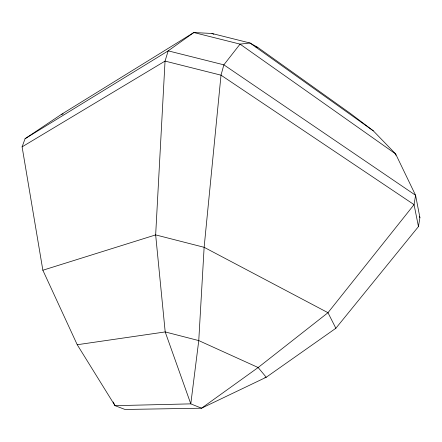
<?xml version="1.0" encoding="UTF-8"?>
<svg xmlns="http://www.w3.org/2000/svg" width="442" height="442" viewBox="0 0 442 442"><rect width="100%" height="100%" fill="white"/><g stroke="black" fill="none" stroke-linecap="round" stroke-linejoin="round"><path stroke-width="0.66" d="M418.458 226.569L419.9 217.558L415.585 195.281L395.634 153.927L373.357 130.876L350.578 113.594L257.763 47.393L249.995 43.007L211.939 33.47L193.823 32.537L61.245 114.472L25.083 138.705L22.1 146.855L42.857 270.233L77.234 344.727L115.008 405.668L125.025 409.463L201.558 408.198L266.239 377.253L335.859 328.268L418.458 226.569L414.049 204.64L415.585 195.281L223.862 64.841L168.192 50.852L25.083 138.705M22.1 146.855L165.043 61.095L168.192 50.852L193.823 32.537L240.05 44.123L249.995 43.007L373.357 130.876M42.857 270.233L155.656 234.901L204.132 247.305L327.986 312.698L335.859 328.268M61.245 114.472L63.195 113.909M77.234 344.727L165.197 331.931L198.762 340.594L258.145 367.529L266.239 377.253L264.863 377.335M255.763 46.891L257.763 47.393M211.939 33.47L213.845 34.255M113.207 401.988L115.008 405.668L190.789 403.866L201.558 408.198L258.145 367.529L327.986 312.698L414.049 204.64L221.011 75.173L165.043 61.095L155.656 234.901L165.197 331.931L190.789 403.866L198.762 340.594L204.132 247.305L221.011 75.173L223.862 64.841L240.05 44.123L395.634 153.927L395.927 155.275M419.325 216.32L419.9 217.558"/></g></svg>
